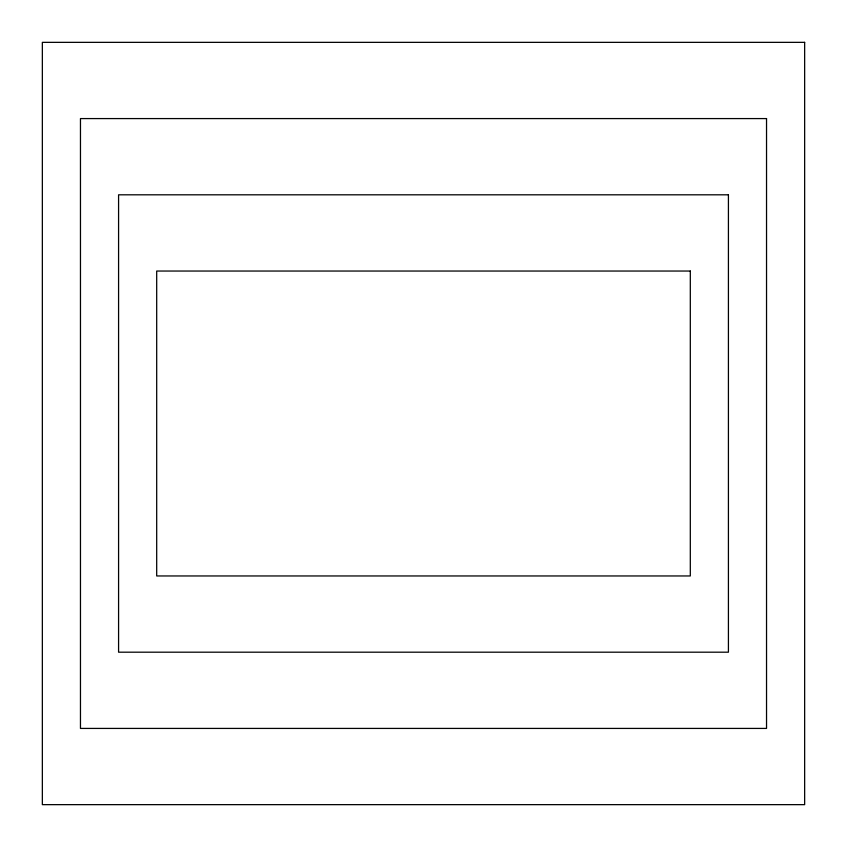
<?xml version="1.0" encoding="UTF-8"?>
<svg xmlns="http://www.w3.org/2000/svg" width="847" height="847" viewBox="0 0 847 847"><rect width="100%" height="100%" fill="white"/><g stroke="black" fill="none" stroke-linecap="round" stroke-linejoin="round"><path stroke-width="1.27" d="M804.65 42.35L42.35 42.35L42.35 804.65L804.65 804.65L804.65 42.35M766.535 118.58L80.465 118.58L80.465 728.42L766.535 728.42L766.535 118.58M728.42 194.81L118.58 194.81L118.58 652.19L728.42 652.19L728.42 194.81M690.305 271.04L156.695 271.04L156.695 575.96L690.305 575.96L690.305 271.04"/></g></svg>
